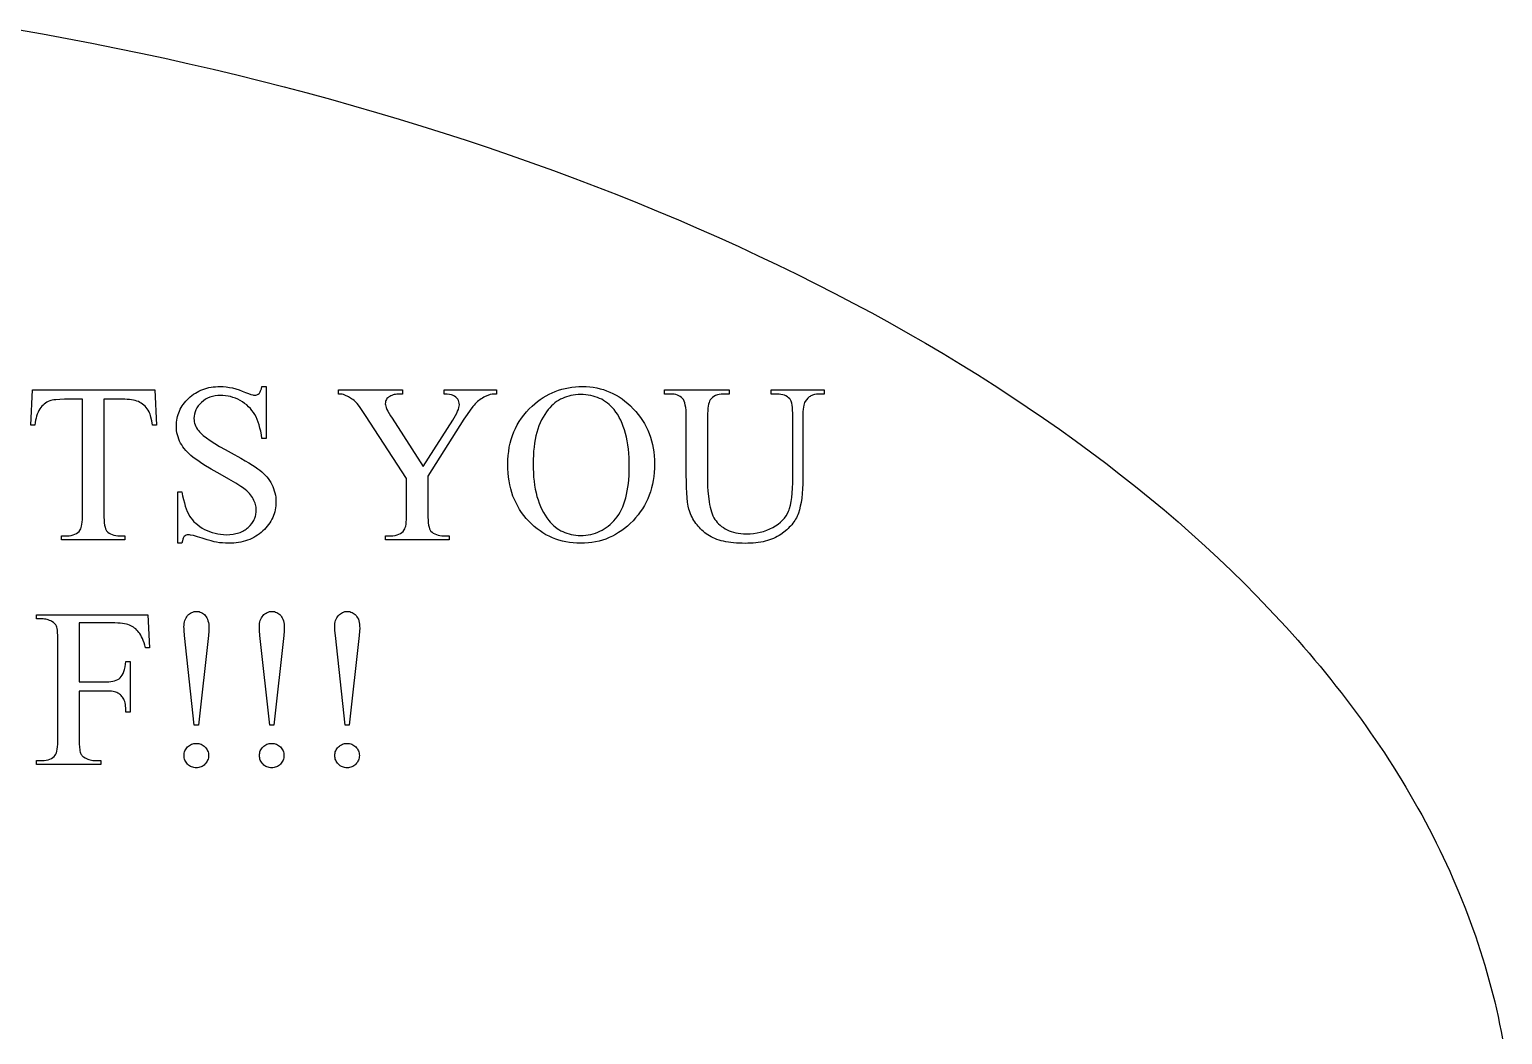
# Model space of a CAD drawing. Extents: x 2178 to 2669, y -281 to -1.
# Drawn here: x 2498 to 2668.1, y -123.3 to -7.3 of the extents above; entities that cross this region are included whole.
import ezdxf

# ---------------------------------------------------------------- set-up
doc = ezdxf.new("R2010")
doc.units = 0
doc.layers.get('0').update_dxf_attribs({"linetype": 'CONTINUOUS'})

msp = doc.modelspace()

# ---------------------------------------------------------------- linework, layer by layer
msp.add_lwpolyline([(2496.58, -7.26), (2499.46, -7.77), (2502.32, -8.29), (2505.17, -8.84), (2508, -9.41), (2510.82, -9.99), (2513.62, -10.59), (2516.4, -11.21), (2519.17, -11.85), (2521.92, -12.51), (2524.65, -13.19), (2527.37, -13.88), (2530.06, -14.59), (2532.74, -15.32), (2535.4, -16.07), (2538.04, -16.83), (2540.66, -17.61), (2543.27, -18.41), (2545.85, -19.22), (2548.42, -20.05), (2550.96, -20.9), (2553.49, -21.77), (2555.99, -22.65), (2558.47, -23.54), (2560.94, -24.46), (2563.38, -25.39), (2565.8, -26.33), (2568.2, -27.29), (2570.58, -28.27), (2572.93, -29.26), (2575.27, -30.27), (2577.58, -31.29), (2579.87, -32.33), (2582.13, -33.38), (2584.37, -34.45), (2586.59, -35.53), (2588.79, -36.62), (2590.96, -37.74), (2593.11, -38.86), (2595.23, -40), (2597.33, -41.15), (2599.4, -42.32), (2601.45, -43.5), (2603.47, -44.69), (2605.47, -45.9), (2607.44, -47.12), (2609.39, -48.35), (2611.31, -49.6), (2613.2, -50.86), (2615.06, -52.13), (2616.9, -53.42), (2618.71, -54.71), (2620.5, -56.02), (2622.25, -57.35), (2623.98, -58.68), (2625.68, -60.03), (2627.35, -61.38), (2629, -62.75), (2630.61, -64.13), (2632.19, -65.53), (2633.75, -66.93), (2635.27, -68.35), (2636.77, -69.77), (2638.24, -71.21), (2639.67, -72.66), (2641.07, -74.11), (2642.45, -75.58), (2643.12, -76.32), (2643.79, -77.06), (2644.45, -77.8), (2645.1, -78.55), (2645.74, -79.3), (2646.38, -80.05), (2647.01, -80.8), (2647.63, -81.56), (2648.24, -82.32), (2648.84, -83.08), (2649.44, -83.84), (2650.02, -84.61), (2650.6, -85.37), (2651.17, -86.14), (2651.74, -86.92), (2652.29, -87.69), (2652.84, -88.47), (2653.38, -89.25), (2653.91, -90.03), (2654.43, -90.81), (2654.94, -91.6), (2655.44, -92.39), (2655.94, -93.18), (2656.43, -93.97), (2656.91, -94.77), (2657.38, -95.56), (2657.84, -96.36), (2658.29, -97.17), (2658.74, -97.97), (2659.17, -98.77), (2659.6, -99.58), (2660.02, -100.39), (2660.43, -101.2), (2660.83, -102.02), (2661.22, -102.83), (2661.61, -103.65), (2661.98, -104.47), (2662.35, -105.29), (2662.7, -106.12), (2663.05, -106.94), (2663.39, -107.77), (2663.72, -108.6), (2664.04, -109.43), (2664.35, -110.27), (2664.65, -111.1), (2664.95, -111.94), (2665.23, -112.78), (2665.51, -113.62), (2665.77, -114.46), (2666.03, -115.31), (2666.28, -116.15), (2666.51, -117), (2666.74, -117.85), (2666.96, -118.7), (2667.17, -119.55), (2667.37, -120.41), (2667.56, -121.26), (2667.74, -122.12), (2667.92, -122.98), (2668.08, -123.84)])
for points in [[(2512.46, -48.89), (2512.65, -52.95), (2512.17, -52.95), (2512.09, -52.45), (2512, -52.03), (2511.95, -51.85), (2511.9, -51.68), (2511.84, -51.54), (2511.78, -51.42), (2511.68, -51.24), (2511.57, -51.07), (2511.45, -50.92), (2511.32, -50.77), (2511.19, -50.64), (2511.04, -50.52), (2510.89, -50.42), (2510.73, -50.33), (2510.56, -50.24), (2510.38, -50.17), (2510.18, -50.11), (2509.97, -50.06), (2509.75, -50.02), (2509.51, -50), (2509.26, -49.98), (2509, -49.97), (2506.56, -49.97), (2506.56, -63.2), (2506.57, -63.58), (2506.59, -63.92), (2506.61, -64.23), (2506.65, -64.49), (2506.7, -64.72), (2506.76, -64.92), (2506.83, -65.07), (2506.87, -65.14), (2506.91, -65.19), (2507.04, -65.32), (2507.18, -65.42), (2507.35, -65.52), (2507.52, -65.59), (2507.72, -65.65), (2507.93, -65.69), (2508.16, -65.72), (2508.4, -65.73), (2509, -65.73), (2509, -66.2), (2501.66, -66.2), (2501.66, -65.73), (2502.27, -65.73), (2502.54, -65.72), (2502.78, -65.68), (2503.01, -65.63), (2503.21, -65.56), (2503.4, -65.47), (2503.56, -65.35), (2503.71, -65.22), (2503.83, -65.06), (2503.9, -64.94), (2503.96, -64.79), (2504, -64.61), (2504.04, -64.39), (2504.07, -64.14), (2504.1, -63.86), (2504.11, -63.55), (2504.11, -63.2), (2504.11, -49.97), (2502.03, -49.97), (2501.47, -49.99), (2501, -50.02), (2500.79, -50.04), (2500.61, -50.07), (2500.45, -50.11), (2500.31, -50.15), (2500.15, -50.22), (2499.99, -50.3), (2499.84, -50.4), (2499.69, -50.51), (2499.55, -50.63), (2499.42, -50.77), (2499.29, -50.92), (2499.17, -51.08), (2499.06, -51.26), (2498.96, -51.46), (2498.87, -51.67), (2498.8, -51.9), (2498.73, -52.14), (2498.68, -52.39), (2498.64, -52.66), (2498.61, -52.95), (2498.13, -52.95), (2498.33, -48.89)], [(2525.29, -48.49), (2525.29, -54.48), (2524.82, -54.48), (2524.75, -54.06), (2524.68, -53.66), (2524.59, -53.29), (2524.5, -52.93), (2524.39, -52.6), (2524.27, -52.29), (2524.14, -52), (2523.99, -51.74), (2523.84, -51.49), (2523.67, -51.25), (2523.48, -51.03), (2523.27, -50.82), (2523.06, -50.62), (2522.82, -50.44), (2522.57, -50.27), (2522.3, -50.11), (2522.03, -49.97), (2521.75, -49.85), (2521.47, -49.75), (2521.19, -49.66), (2520.9, -49.6), (2520.61, -49.55), (2520.32, -49.52), (2520.03, -49.51), (2519.71, -49.53), (2519.4, -49.57), (2519.1, -49.63), (2518.82, -49.72), (2518.55, -49.83), (2518.3, -49.97), (2518.06, -50.14), (2517.84, -50.33), (2517.63, -50.53), (2517.46, -50.74), (2517.31, -50.96), (2517.18, -51.19), (2517.09, -51.43), (2517.02, -51.67), (2516.98, -51.91), (2516.97, -52.17), (2516.98, -52.37), (2517, -52.56), (2517.04, -52.74), (2517.1, -52.93), (2517.18, -53.1), (2517.28, -53.28), (2517.39, -53.45), (2517.52, -53.61), (2517.62, -53.73), (2517.75, -53.86), (2517.89, -53.99), (2518.05, -54.13), (2518.42, -54.42), (2518.85, -54.73), (2519.36, -55.06), (2519.93, -55.41), (2520.57, -55.78), (2521.28, -56.16), (2522.4, -56.78), (2522.88, -57.06), (2523.32, -57.32), (2523.71, -57.56), (2524.05, -57.78), (2524.35, -57.98), (2524.59, -58.16), (2524.81, -58.34), (2525.01, -58.53), (2525.2, -58.72), (2525.38, -58.92), (2525.54, -59.13), (2525.7, -59.35), (2525.83, -59.57), (2525.96, -59.8), (2526.07, -60.04), (2526.17, -60.28), (2526.25, -60.52), (2526.32, -60.77), (2526.37, -61.02), (2526.41, -61.27), (2526.43, -61.52), (2526.44, -61.78), (2526.43, -62.02), (2526.41, -62.26), (2526.38, -62.5), (2526.34, -62.73), (2526.29, -62.96), (2526.22, -63.18), (2526.15, -63.4), (2526.06, -63.61), (2525.96, -63.82), (2525.84, -64.03), (2525.72, -64.23), (2525.58, -64.42), (2525.43, -64.62), (2525.27, -64.81), (2525.1, -64.99), (2524.91, -65.17), (2524.72, -65.34), (2524.52, -65.5), (2524.31, -65.65), (2524.1, -65.79), (2523.87, -65.92), (2523.65, -66.04), (2523.41, -66.14), (2523.17, -66.24), (2522.92, -66.32), (2522.66, -66.39), (2522.4, -66.45), (2522.13, -66.5), (2521.86, -66.54), (2521.57, -66.57), (2521.28, -66.59), (2520.99, -66.59), (2520.62, -66.59), (2520.26, -66.56), (2519.91, -66.53), (2519.57, -66.48), (2519.32, -66.43), (2518.96, -66.33), (2518.5, -66.19), (2517.93, -66.01), (2517.37, -65.84), (2516.91, -65.71), (2516.58, -65.64), (2516.45, -65.62), (2516.35, -65.61), (2516.2, -65.62), (2516.07, -65.66), (2515.95, -65.72), (2515.85, -65.8), (2515.81, -65.86), (2515.76, -65.92), (2515.72, -66), (2515.69, -66.1), (2515.63, -66.32), (2515.58, -66.59), (2515.1, -66.59), (2515.1, -60.66), (2515.58, -60.66), (2515.66, -61.11), (2515.76, -61.53), (2515.86, -61.92), (2515.97, -62.29), (2516.08, -62.62), (2516.2, -62.93), (2516.33, -63.2), (2516.47, -63.45), (2516.62, -63.67), (2516.79, -63.89), (2516.97, -64.1), (2517.18, -64.29), (2517.4, -64.48), (2517.65, -64.66), (2517.91, -64.83), (2518.19, -64.99), (2518.48, -65.13), (2518.78, -65.25), (2519.08, -65.36), (2519.4, -65.44), (2519.72, -65.51), (2520.04, -65.56), (2520.38, -65.59), (2520.72, -65.6), (2521.11, -65.58), (2521.48, -65.55), (2521.82, -65.48), (2521.99, -65.44), (2522.15, -65.39), (2522.3, -65.33), (2522.45, -65.27), (2522.6, -65.2), (2522.74, -65.12), (2522.87, -65.04), (2523, -64.95), (2523.12, -64.86), (2523.24, -64.76), (2523.46, -64.54), (2523.65, -64.32), (2523.8, -64.08), (2523.87, -63.96), (2523.94, -63.84), (2523.99, -63.71), (2524.04, -63.58), (2524.08, -63.45), (2524.11, -63.32), (2524.13, -63.18), (2524.15, -63.05), (2524.17, -62.76), (2524.16, -62.6), (2524.14, -62.44), (2524.12, -62.28), (2524.08, -62.12), (2524.03, -61.96), (2523.97, -61.8), (2523.9, -61.64), (2523.82, -61.48), (2523.72, -61.31), (2523.62, -61.16), (2523.5, -61), (2523.37, -60.85), (2523.22, -60.7), (2523.07, -60.55), (2522.9, -60.4), (2522.72, -60.26), (2522.57, -60.15), (2522.37, -60.02), (2521.8, -59.66), (2521.01, -59.2), (2520.01, -58.63), (2518.97, -58.04), (2518.1, -57.52), (2517.73, -57.28), (2517.4, -57.05), (2517.1, -56.84), (2516.85, -56.65), (2516.62, -56.46), (2516.41, -56.27), (2516.21, -56.07), (2516.02, -55.87), (2515.85, -55.66), (2515.69, -55.45), (2515.55, -55.24), (2515.42, -55.02), (2515.31, -54.79), (2515.21, -54.56), (2515.13, -54.32), (2515.06, -54.08), (2515.01, -53.83), (2514.97, -53.58), (2514.95, -53.32), (2514.94, -53.05), (2514.94, -52.82), (2514.96, -52.59), (2514.99, -52.37), (2515.03, -52.15), (2515.08, -51.94), (2515.14, -51.73), (2515.21, -51.52), (2515.29, -51.32), (2515.39, -51.12), (2515.5, -50.92), (2515.61, -50.73), (2515.74, -50.55), (2515.88, -50.36), (2516.03, -50.18), (2516.19, -50.01), (2516.37, -49.84), (2516.55, -49.68), (2516.74, -49.52), (2516.93, -49.38), (2517.13, -49.25), (2517.34, -49.13), (2517.55, -49.02), (2517.77, -48.92), (2517.99, -48.83), (2518.22, -48.75), (2518.46, -48.68), (2518.7, -48.62), (2518.95, -48.58), (2519.2, -48.54), (2519.47, -48.51), (2519.73, -48.5), (2520.01, -48.49), (2520.35, -48.5), (2520.7, -48.54), (2521.06, -48.59), (2521.43, -48.66), (2521.79, -48.76), (2522.17, -48.87), (2522.54, -49.01), (2522.93, -49.17), (2523.26, -49.31), (2523.54, -49.41), (2523.76, -49.47), (2523.86, -49.48), (2523.94, -49.49), (2524.1, -49.48), (2524.24, -49.44), (2524.37, -49.38), (2524.48, -49.29), (2524.53, -49.24), (2524.58, -49.17), (2524.63, -49.09), (2524.67, -48.99), (2524.75, -48.77), (2524.82, -48.49)], [(2545.87, -48.89), (2551.9, -48.89), (2551.9, -49.36), (2551.57, -49.36), (2551.48, -49.37), (2551.39, -49.38), (2551.16, -49.43), (2550.9, -49.53), (2550.6, -49.65), (2550.44, -49.73), (2550.29, -49.82), (2550.14, -49.91), (2549.99, -50.01), (2549.85, -50.12), (2549.71, -50.24), (2549.57, -50.36), (2549.44, -50.5), (2549.31, -50.65), (2549.16, -50.81), (2548.86, -51.22), (2548.52, -51.71), (2548.15, -52.28), (2543.98, -58.86), (2543.98, -63.2), (2543.98, -63.58), (2544, -63.92), (2544.03, -64.23), (2544.07, -64.49), (2544.12, -64.72), (2544.18, -64.92), (2544.25, -65.07), (2544.29, -65.14), (2544.33, -65.19), (2544.46, -65.32), (2544.61, -65.42), (2544.78, -65.52), (2544.96, -65.59), (2545.16, -65.65), (2545.38, -65.69), (2545.61, -65.72), (2545.87, -65.73), (2546.43, -65.73), (2546.43, -66.2), (2539.08, -66.2), (2539.08, -65.73), (2539.69, -65.73), (2539.95, -65.72), (2540.2, -65.68), (2540.42, -65.63), (2540.63, -65.56), (2540.81, -65.47), (2540.98, -65.35), (2541.12, -65.22), (2541.25, -65.06), (2541.31, -64.94), (2541.37, -64.79), (2541.42, -64.61), (2541.46, -64.39), (2541.49, -64.14), (2541.51, -63.86), (2541.52, -63.55), (2541.53, -63.2), (2541.53, -59.1), (2536.78, -51.85), (2536.39, -51.27), (2536.07, -50.81), (2535.82, -50.47), (2535.64, -50.25), (2535.55, -50.17), (2535.45, -50.09), (2535.32, -50), (2535.17, -49.9), (2534.82, -49.7), (2534.39, -49.49), (2534.25, -49.43), (2534.08, -49.39), (2533.88, -49.37), (2533.65, -49.36), (2533.65, -48.89), (2541.05, -48.89), (2541.05, -49.36), (2540.67, -49.36), (2540.52, -49.37), (2540.38, -49.38), (2540.23, -49.4), (2540.1, -49.43), (2539.96, -49.47), (2539.83, -49.52), (2539.69, -49.58), (2539.57, -49.64), (2539.45, -49.72), (2539.35, -49.8), (2539.26, -49.89), (2539.19, -49.99), (2539.13, -50.1), (2539.09, -50.22), (2539.07, -50.35), (2539.06, -50.48), (2539.08, -50.61), (2539.11, -50.76), (2539.17, -50.93), (2539.26, -51.13), (2539.37, -51.35), (2539.5, -51.59), (2539.66, -51.86), (2539.84, -52.14), (2543.45, -57.72), (2546.85, -52.39), (2547.03, -52.1), (2547.18, -51.82), (2547.32, -51.57), (2547.42, -51.34), (2547.51, -51.13), (2547.57, -50.93), (2547.6, -50.76), (2547.62, -50.6), (2547.6, -50.43), (2547.57, -50.26), (2547.51, -50.11), (2547.43, -49.96), (2547.33, -49.83), (2547.21, -49.71), (2547.06, -49.61), (2546.9, -49.52), (2546.81, -49.48), (2546.71, -49.45), (2546.47, -49.4), (2546.19, -49.37), (2545.87, -49.36)], [(2561.85, -48.49), (2562.27, -48.5), (2562.68, -48.53), (2563.08, -48.58), (2563.48, -48.65), (2563.87, -48.74), (2564.25, -48.85), (2564.62, -48.98), (2564.99, -49.13), (2565.35, -49.3), (2565.71, -49.49), (2566.06, -49.7), (2566.4, -49.93), (2566.73, -50.18), (2567.06, -50.45), (2567.38, -50.74), (2567.69, -51.05), (2567.99, -51.38), (2568.27, -51.71), (2568.53, -52.06), (2568.77, -52.41), (2568.99, -52.78), (2569.19, -53.15), (2569.38, -53.54), (2569.54, -53.93), (2569.69, -54.33), (2569.81, -54.75), (2569.92, -55.17), (2570, -55.61), (2570.07, -56.05), (2570.12, -56.5), (2570.15, -56.97), (2570.16, -57.44), (2570.15, -57.93), (2570.12, -58.41), (2570.07, -58.87), (2570, -59.33), (2569.91, -59.78), (2569.81, -60.21), (2569.68, -60.64), (2569.54, -61.05), (2569.37, -61.45), (2569.19, -61.85), (2568.98, -62.23), (2568.76, -62.6), (2568.51, -62.97), (2568.25, -63.32), (2567.97, -63.66), (2567.67, -63.99), (2567.35, -64.31), (2567.03, -64.6), (2566.7, -64.87), (2566.36, -65.13), (2566.01, -65.36), (2565.65, -65.58), (2565.29, -65.77), (2564.92, -65.94), (2564.54, -66.1), (2564.15, -66.23), (2563.75, -66.34), (2563.35, -66.43), (2562.93, -66.5), (2562.51, -66.55), (2562.08, -66.58), (2561.64, -66.59), (2561.2, -66.58), (2560.77, -66.55), (2560.34, -66.5), (2559.93, -66.43), (2559.52, -66.35), (2559.12, -66.24), (2558.74, -66.11), (2558.36, -65.96), (2557.98, -65.79), (2557.62, -65.6), (2557.27, -65.39), (2556.93, -65.16), (2556.59, -64.92), (2556.26, -64.65), (2555.95, -64.36), (2555.64, -64.05), (2555.34, -63.73), (2555.07, -63.4), (2554.81, -63.05), (2554.57, -62.69), (2554.36, -62.32), (2554.16, -61.94), (2553.98, -61.54), (2553.81, -61.14), (2553.67, -60.72), (2553.55, -60.29), (2553.44, -59.85), (2553.36, -59.4), (2553.29, -58.94), (2553.24, -58.46), (2553.22, -57.98), (2553.21, -57.48), (2553.22, -56.97), (2553.25, -56.47), (2553.31, -55.99), (2553.38, -55.51), (2553.48, -55.05), (2553.6, -54.6), (2553.74, -54.16), (2553.91, -53.74), (2554.09, -53.32), (2554.3, -52.92), (2554.53, -52.53), (2554.79, -52.15), (2555.06, -51.78), (2555.36, -51.43), (2555.67, -51.08), (2556.01, -50.75), (2556.32, -50.48), (2556.64, -50.22), (2556.96, -49.98), (2557.29, -49.76), (2557.63, -49.56), (2557.98, -49.38), (2558.33, -49.21), (2558.69, -49.06), (2559.06, -48.93), (2559.44, -48.81), (2559.82, -48.71), (2560.21, -48.63), (2560.61, -48.57), (2561.01, -48.53), (2561.43, -48.5)], [(2583.64, -49.36), (2583.64, -48.89), (2589.76, -48.89), (2589.76, -49.36), (2589.11, -49.36), (2588.87, -49.37), (2588.63, -49.41), (2588.41, -49.48), (2588.31, -49.52), (2588.21, -49.58), (2588.11, -49.63), (2588.02, -49.7), (2587.85, -49.84), (2587.69, -50.02), (2587.54, -50.22), (2587.48, -50.33), (2587.43, -50.48), (2587.38, -50.66), (2587.34, -50.87), (2587.31, -51.12), (2587.29, -51.4), (2587.28, -51.71), (2587.28, -52.05), (2587.28, -59.08), (2587.27, -59.71), (2587.24, -60.3), (2587.2, -60.86), (2587.15, -61.39), (2587.07, -61.87), (2586.98, -62.32), (2586.88, -62.74), (2586.76, -63.12), (2586.69, -63.29), (2586.61, -63.47), (2586.53, -63.64), (2586.44, -63.81), (2586.34, -63.97), (2586.23, -64.13), (2586.12, -64.29), (2585.99, -64.45), (2585.86, -64.6), (2585.72, -64.75), (2585.58, -64.9), (2585.42, -65.04), (2585.09, -65.32), (2584.73, -65.58), (2584.54, -65.7), (2584.33, -65.82), (2584.12, -65.93), (2583.9, -66.03), (2583.68, -66.12), (2583.44, -66.21), (2583.2, -66.28), (2582.94, -66.35), (2582.68, -66.41), (2582.41, -66.46), (2582.13, -66.51), (2581.85, -66.54), (2581.55, -66.57), (2581.25, -66.59), (2580.93, -66.6), (2580.61, -66.61), (2580.26, -66.6), (2579.93, -66.59), (2579.6, -66.57), (2579.28, -66.55), (2578.97, -66.51), (2578.68, -66.47), (2578.39, -66.42), (2578.12, -66.36), (2577.86, -66.3), (2577.6, -66.22), (2577.36, -66.14), (2577.13, -66.05), (2576.91, -65.96), (2576.7, -65.85), (2576.5, -65.74), (2576.31, -65.62), (2576.13, -65.5), (2575.96, -65.37), (2575.79, -65.23), (2575.63, -65.09), (2575.48, -64.94), (2575.33, -64.79), (2575.19, -64.63), (2575.06, -64.47), (2574.93, -64.3), (2574.81, -64.13), (2574.7, -63.95), (2574.59, -63.77), (2574.49, -63.58), (2574.4, -63.39), (2574.31, -63.19), (2574.23, -62.98), (2574.18, -62.83), (2574.13, -62.67), (2574.05, -62.29), (2573.98, -61.85), (2573.92, -61.35), (2573.88, -60.78), (2573.85, -60.16), (2573.83, -59.47), (2573.82, -58.72), (2573.82, -51.95), (2573.81, -51.57), (2573.79, -51.22), (2573.76, -50.91), (2573.71, -50.63), (2573.65, -50.39), (2573.57, -50.18), (2573.48, -50), (2573.43, -49.93), (2573.38, -49.86), (2573.26, -49.74), (2573.13, -49.64), (2572.97, -49.56), (2572.8, -49.49), (2572.62, -49.43), (2572.42, -49.39), (2572.19, -49.37), (2571.96, -49.36), (2571.31, -49.36), (2571.31, -48.89), (2578.79, -48.89), (2578.79, -49.36), (2578.12, -49.36), (2577.86, -49.37), (2577.63, -49.4), (2577.41, -49.46), (2577.2, -49.53), (2577.02, -49.63), (2576.86, -49.74), (2576.72, -49.88), (2576.59, -50.04), (2576.52, -50.17), (2576.45, -50.33), (2576.4, -50.52), (2576.35, -50.75), (2576.32, -51), (2576.29, -51.29), (2576.28, -51.6), (2576.27, -51.95), (2576.27, -59.5), (2576.28, -60.02), (2576.32, -60.58), (2576.38, -61.17), (2576.46, -61.81), (2576.51, -62.12), (2576.57, -62.42), (2576.64, -62.7), (2576.72, -62.97), (2576.81, -63.21), (2576.9, -63.44), (2577.01, -63.65), (2577.13, -63.84), (2577.26, -64.01), (2577.4, -64.18), (2577.55, -64.35), (2577.72, -64.5), (2577.9, -64.65), (2578.1, -64.78), (2578.3, -64.91), (2578.53, -65.04), (2578.76, -65.15), (2579.01, -65.24), (2579.27, -65.32), (2579.54, -65.39), (2579.83, -65.44), (2580.13, -65.48), (2580.44, -65.5), (2580.77, -65.51), (2581.18, -65.5), (2581.59, -65.46), (2581.99, -65.4), (2582.37, -65.32), (2582.75, -65.22), (2583.11, -65.09), (2583.46, -64.94), (2583.8, -64.77), (2584.13, -64.58), (2584.42, -64.37), (2584.69, -64.15), (2584.93, -63.92), (2585.15, -63.68), (2585.34, -63.42), (2585.5, -63.16), (2585.64, -62.87), (2585.69, -62.72), (2585.75, -62.56), (2585.85, -62.2), (2585.93, -61.78), (2586, -61.32), (2586.06, -60.8), (2586.1, -60.24), (2586.12, -59.62), (2586.13, -58.96), (2586.13, -51.95), (2586.12, -51.57), (2586.1, -51.22), (2586.08, -50.91), (2586.04, -50.63), (2585.99, -50.4), (2585.93, -50.2), (2585.85, -50.04), (2585.81, -49.98), (2585.77, -49.92), (2585.64, -49.79), (2585.49, -49.68), (2585.33, -49.58), (2585.15, -49.5), (2584.96, -49.44), (2584.75, -49.4), (2584.53, -49.37), (2584.29, -49.36)], [(2561.61, -49.43), (2561.32, -49.43), (2561.04, -49.45), (2560.77, -49.49), (2560.5, -49.53), (2560.24, -49.59), (2559.99, -49.67), (2559.75, -49.75), (2559.51, -49.86), (2559.28, -49.97), (2559.06, -50.1), (2558.85, -50.24), (2558.64, -50.39), (2558.44, -50.56), (2558.24, -50.74), (2558.06, -50.94), (2557.88, -51.15), (2557.67, -51.42), (2557.47, -51.72), (2557.28, -52.02), (2557.11, -52.35), (2556.96, -52.68), (2556.81, -53.04), (2556.68, -53.41), (2556.57, -53.79), (2556.46, -54.19), (2556.38, -54.61), (2556.3, -55.04), (2556.24, -55.49), (2556.19, -55.95), (2556.16, -56.43), (2556.14, -56.92), (2556.13, -57.43), (2556.14, -57.95), (2556.16, -58.46), (2556.19, -58.95), (2556.24, -59.43), (2556.31, -59.89), (2556.38, -60.33), (2556.48, -60.76), (2556.58, -61.18), (2556.7, -61.58), (2556.84, -61.96), (2556.99, -62.33), (2557.15, -62.69), (2557.33, -63.03), (2557.52, -63.35), (2557.72, -63.66), (2557.94, -63.95), (2558.12, -64.16), (2558.3, -64.36), (2558.5, -64.54), (2558.69, -64.71), (2558.9, -64.87), (2559.11, -65.01), (2559.33, -65.14), (2559.56, -65.25), (2559.79, -65.36), (2560.03, -65.44), (2560.28, -65.52), (2560.53, -65.58), (2560.79, -65.63), (2561.06, -65.66), (2561.34, -65.68), (2561.62, -65.69), (2561.92, -65.68), (2562.21, -65.66), (2562.5, -65.62), (2562.78, -65.57), (2563.06, -65.5), (2563.33, -65.42), (2563.59, -65.32), (2563.84, -65.21), (2564.09, -65.09), (2564.33, -64.94), (2564.57, -64.79), (2564.8, -64.62), (2565.02, -64.43), (2565.23, -64.23), (2565.44, -64.02), (2565.65, -63.79), (2565.84, -63.54), (2566.02, -63.28), (2566.19, -63), (2566.34, -62.7), (2566.48, -62.38), (2566.61, -62.05), (2566.73, -61.7), (2566.84, -61.33), (2566.93, -60.95), (2567.01, -60.55), (2567.08, -60.13), (2567.14, -59.7), (2567.18, -59.25), (2567.21, -58.78), (2567.23, -58.29), (2567.23, -57.79), (2567.23, -57.24), (2567.21, -56.71), (2567.17, -56.2), (2567.13, -55.71), (2567.06, -55.23), (2566.99, -54.77), (2566.9, -54.33), (2566.8, -53.91), (2566.68, -53.5), (2566.55, -53.12), (2566.41, -52.75), (2566.25, -52.39), (2566.08, -52.06), (2565.9, -51.74), (2565.7, -51.44), (2565.49, -51.16), (2565.31, -50.95), (2565.12, -50.75), (2564.92, -50.57), (2564.72, -50.4), (2564.5, -50.25), (2564.28, -50.1), (2564.05, -49.97), (2563.81, -49.86), (2563.57, -49.76), (2563.31, -49.67), (2563.05, -49.59), (2562.78, -49.53), (2562.5, -49.49), (2562.21, -49.45), (2561.91, -49.43)], [(2517.5, -87.58), (2517.01, -87.58), (2515.89, -77.24), (2515.83, -76.65), (2515.82, -76.42), (2515.81, -76.23), (2515.82, -76.04), (2515.84, -75.85), (2515.87, -75.67), (2515.92, -75.51), (2515.98, -75.35), (2516.05, -75.2), (2516.14, -75.07), (2516.24, -74.94), (2516.35, -74.83), (2516.46, -74.73), (2516.58, -74.65), (2516.71, -74.58), (2516.84, -74.53), (2516.98, -74.49), (2517.12, -74.46), (2517.27, -74.46), (2517.41, -74.46), (2517.56, -74.49), (2517.69, -74.53), (2517.82, -74.58), (2517.94, -74.65), (2518.06, -74.73), (2518.18, -74.83), (2518.28, -74.94), (2518.38, -75.07), (2518.46, -75.21), (2518.53, -75.37), (2518.59, -75.54), (2518.64, -75.73), (2518.67, -75.94), (2518.69, -76.15), (2518.7, -76.38), (2518.68, -76.75), (2518.65, -77.24)], [(2526.2, -87.58), (2525.72, -87.58), (2524.59, -77.24), (2524.54, -76.65), (2524.52, -76.42), (2524.52, -76.23), (2524.52, -76.04), (2524.54, -75.85), (2524.58, -75.67), (2524.62, -75.51), (2524.68, -75.35), (2524.76, -75.2), (2524.84, -75.07), (2524.95, -74.94), (2525.05, -74.83), (2525.17, -74.73), (2525.29, -74.65), (2525.42, -74.58), (2525.55, -74.53), (2525.68, -74.49), (2525.83, -74.46), (2525.97, -74.46), (2526.12, -74.46), (2526.26, -74.49), (2526.4, -74.53), (2526.53, -74.58), (2526.65, -74.65), (2526.77, -74.73), (2526.88, -74.83), (2526.99, -74.94), (2527.08, -75.07), (2527.17, -75.21), (2527.24, -75.37), (2527.3, -75.54), (2527.34, -75.73), (2527.38, -75.94), (2527.4, -76.15), (2527.4, -76.38), (2527.39, -76.75), (2527.35, -77.24)], [(2534.91, -87.58), (2534.42, -87.58), (2533.3, -77.24), (2533.24, -76.65), (2533.23, -76.42), (2533.22, -76.23), (2533.23, -76.04), (2533.25, -75.85), (2533.28, -75.67), (2533.33, -75.51), (2533.39, -75.35), (2533.46, -75.2), (2533.55, -75.07), (2533.65, -74.94), (2533.76, -74.83), (2533.88, -74.73), (2534, -74.65), (2534.12, -74.58), (2534.25, -74.53), (2534.39, -74.49), (2534.53, -74.46), (2534.68, -74.46), (2534.83, -74.46), (2534.97, -74.49), (2535.1, -74.53), (2535.23, -74.58), (2535.36, -74.65), (2535.47, -74.73), (2535.59, -74.83), (2535.69, -74.94), (2535.79, -75.07), (2535.87, -75.21), (2535.95, -75.37), (2536, -75.54), (2536.05, -75.73), (2536.08, -75.94), (2536.1, -76.15), (2536.11, -76.38), (2536.1, -76.75), (2536.06, -77.24)], [(2503.71, -75.8), (2503.71, -82.6), (2506.86, -82.6), (2507.13, -82.59), (2507.37, -82.57), (2507.6, -82.53), (2507.8, -82.48), (2507.99, -82.41), (2508.16, -82.33), (2508.32, -82.23), (2508.45, -82.12), (2508.57, -81.99), (2508.68, -81.82), (2508.78, -81.63), (2508.87, -81.41), (2508.95, -81.16), (2509.02, -80.88), (2509.08, -80.57), (2509.12, -80.23), (2509.6, -80.23), (2509.6, -86.09), (2509.12, -86.09), (2509.12, -85.84), (2509.1, -85.61), (2509.08, -85.4), (2509.05, -85.21), (2509.02, -85.03), (2508.97, -84.87), (2508.92, -84.73), (2508.86, -84.6), (2508.8, -84.49), (2508.73, -84.38), (2508.65, -84.28), (2508.56, -84.19), (2508.48, -84.11), (2508.38, -84.03), (2508.28, -83.96), (2508.17, -83.9), (2508.06, -83.84), (2507.93, -83.79), (2507.78, -83.75), (2507.62, -83.72), (2507.45, -83.69), (2507.27, -83.67), (2507.07, -83.66), (2506.86, -83.66), (2503.71, -83.66), (2503.71, -89.1), (2503.72, -89.7), (2503.75, -90.19), (2503.78, -90.39), (2503.8, -90.57), (2503.84, -90.71), (2503.88, -90.83), (2503.91, -90.91), (2503.96, -90.99), (2504.01, -91.06), (2504.07, -91.13), (2504.15, -91.2), (2504.23, -91.26), (2504.41, -91.38), (2504.55, -91.45), (2504.7, -91.52), (2504.84, -91.57), (2504.99, -91.61), (2505.14, -91.65), (2505.28, -91.67), (2505.44, -91.68), (2505.59, -91.69), (2506.21, -91.69), (2506.21, -92.16), (2498.78, -92.16), (2498.78, -91.69), (2499.4, -91.69), (2499.66, -91.68), (2499.9, -91.65), (2500.12, -91.6), (2500.32, -91.53), (2500.51, -91.44), (2500.67, -91.34), (2500.82, -91.21), (2500.95, -91.06), (2501.03, -90.94), (2501.09, -90.79), (2501.14, -90.6), (2501.18, -90.37), (2501.22, -90.1), (2501.24, -89.8), (2501.26, -89.47), (2501.26, -89.1), (2501.26, -77.92), (2501.25, -77.31), (2501.22, -76.82), (2501.2, -76.62), (2501.17, -76.45), (2501.13, -76.3), (2501.09, -76.18), (2501.06, -76.1), (2501.01, -76.03), (2500.96, -75.95), (2500.9, -75.88), (2500.83, -75.82), (2500.75, -75.75), (2500.57, -75.63), (2500.43, -75.56), (2500.29, -75.5), (2500.15, -75.44), (2500, -75.4), (2499.85, -75.37), (2499.7, -75.34), (2499.55, -75.33), (2499.4, -75.32), (2498.78, -75.32), (2498.78, -74.85), (2511.66, -74.85), (2511.83, -78.66), (2511.38, -78.66), (2511.3, -78.36), (2511.21, -78.09), (2511.12, -77.84), (2511.02, -77.6), (2510.93, -77.39), (2510.82, -77.2), (2510.72, -77.03), (2510.61, -76.88), (2510.5, -76.74), (2510.38, -76.61), (2510.25, -76.49), (2510.12, -76.39), (2509.98, -76.29), (2509.83, -76.2), (2509.68, -76.12), (2509.53, -76.05), (2509.35, -75.99), (2509.16, -75.94), (2508.94, -75.9), (2508.7, -75.86), (2508.44, -75.83), (2508.16, -75.81), (2507.85, -75.8), (2507.53, -75.8)], [(2517.24, -89.7), (2517.39, -89.7), (2517.52, -89.72), (2517.66, -89.76), (2517.79, -89.8), (2517.91, -89.86), (2518.03, -89.93), (2518.14, -90.02), (2518.24, -90.11), (2518.34, -90.22), (2518.43, -90.33), (2518.5, -90.45), (2518.55, -90.57), (2518.6, -90.69), (2518.63, -90.82), (2518.65, -90.96), (2518.66, -91.1), (2518.65, -91.25), (2518.63, -91.38), (2518.6, -91.52), (2518.55, -91.65), (2518.5, -91.77), (2518.43, -91.89), (2518.34, -92), (2518.24, -92.1), (2518.14, -92.2), (2518.03, -92.29), (2517.91, -92.36), (2517.79, -92.42), (2517.66, -92.46), (2517.52, -92.49), (2517.39, -92.51), (2517.24, -92.52), (2517.1, -92.51), (2516.96, -92.49), (2516.83, -92.46), (2516.7, -92.42), (2516.57, -92.36), (2516.46, -92.29), (2516.35, -92.2), (2516.24, -92.1), (2516.14, -92), (2516.06, -91.89), (2515.99, -91.77), (2515.93, -91.65), (2515.88, -91.52), (2515.85, -91.38), (2515.83, -91.25), (2515.82, -91.1), (2515.83, -90.96), (2515.85, -90.82), (2515.88, -90.69), (2515.93, -90.57), (2515.99, -90.45), (2516.06, -90.33), (2516.14, -90.22), (2516.24, -90.11), (2516.35, -90.02), (2516.46, -89.93), (2516.57, -89.86), (2516.7, -89.8), (2516.83, -89.76), (2516.96, -89.72), (2517.1, -89.7)], [(2525.95, -89.7), (2526.09, -89.7), (2526.23, -89.72), (2526.36, -89.76), (2526.49, -89.8), (2526.61, -89.86), (2526.73, -89.93), (2526.84, -90.02), (2526.95, -90.11), (2527.05, -90.22), (2527.13, -90.33), (2527.2, -90.45), (2527.26, -90.57), (2527.31, -90.69), (2527.34, -90.82), (2527.36, -90.96), (2527.36, -91.1), (2527.36, -91.25), (2527.34, -91.38), (2527.31, -91.52), (2527.26, -91.65), (2527.2, -91.77), (2527.13, -91.89), (2527.05, -92), (2526.95, -92.1), (2526.84, -92.2), (2526.73, -92.29), (2526.61, -92.36), (2526.49, -92.42), (2526.36, -92.46), (2526.23, -92.49), (2526.09, -92.51), (2525.95, -92.52), (2525.8, -92.51), (2525.66, -92.49), (2525.53, -92.46), (2525.4, -92.42), (2525.28, -92.36), (2525.16, -92.29), (2525.05, -92.2), (2524.95, -92.1), (2524.85, -92), (2524.76, -91.89), (2524.69, -91.77), (2524.63, -91.65), (2524.59, -91.52), (2524.56, -91.38), (2524.54, -91.25), (2524.53, -91.1), (2524.54, -90.96), (2524.56, -90.82), (2524.59, -90.69), (2524.63, -90.57), (2524.69, -90.45), (2524.76, -90.33), (2524.85, -90.22), (2524.95, -90.11), (2525.05, -90.02), (2525.16, -89.93), (2525.28, -89.86), (2525.4, -89.8), (2525.53, -89.76), (2525.66, -89.72), (2525.8, -89.7)], [(2534.65, -89.7), (2534.8, -89.7), (2534.94, -89.72), (2535.07, -89.76), (2535.2, -89.8), (2535.32, -89.86), (2535.44, -89.93), (2535.55, -90.02), (2535.65, -90.11), (2535.75, -90.22), (2535.84, -90.33), (2535.91, -90.45), (2535.97, -90.57), (2536.01, -90.69), (2536.04, -90.82), (2536.06, -90.96), (2536.07, -91.1), (2536.06, -91.25), (2536.04, -91.38), (2536.01, -91.52), (2535.97, -91.65), (2535.91, -91.77), (2535.84, -91.89), (2535.75, -92), (2535.65, -92.1), (2535.55, -92.2), (2535.44, -92.29), (2535.32, -92.36), (2535.2, -92.42), (2535.07, -92.46), (2534.94, -92.49), (2534.8, -92.51), (2534.65, -92.52), (2534.51, -92.51), (2534.37, -92.49), (2534.24, -92.46), (2534.11, -92.42), (2533.99, -92.36), (2533.87, -92.29), (2533.76, -92.2), (2533.65, -92.1), (2533.55, -92), (2533.47, -91.89), (2533.4, -91.77), (2533.34, -91.65), (2533.29, -91.52), (2533.26, -91.38), (2533.24, -91.25), (2533.24, -91.1), (2533.24, -90.96), (2533.26, -90.82), (2533.29, -90.69), (2533.34, -90.57), (2533.4, -90.45), (2533.47, -90.33), (2533.55, -90.22), (2533.65, -90.11), (2533.76, -90.02), (2533.87, -89.93), (2533.99, -89.86), (2534.11, -89.8), (2534.24, -89.76), (2534.37, -89.72), (2534.51, -89.7)]]:
    msp.add_lwpolyline(points, close=True)

doc.saveas('drawing.dxf')
